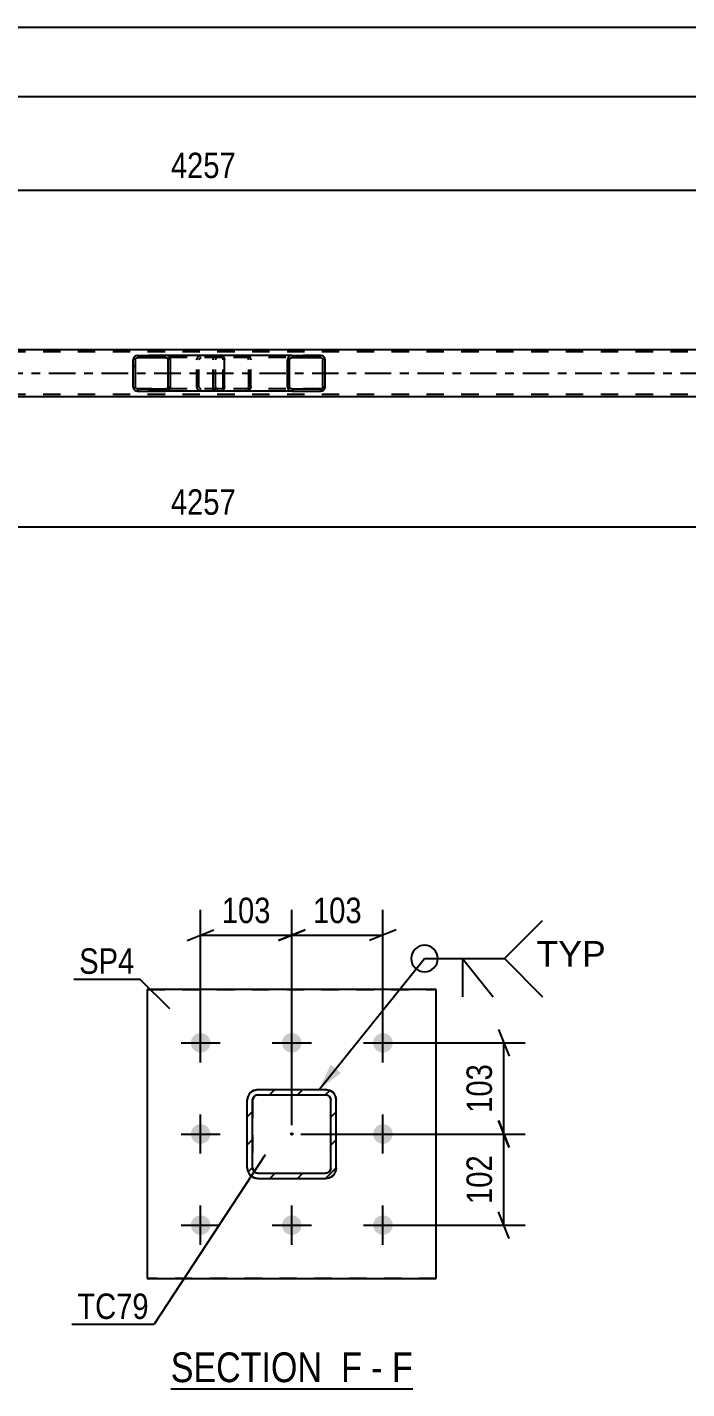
# Model space of a CAD drawing. Header units: millimetres. Extents: x -123 to 718, y -437 to 157.
# Drawn here: x 104.5 to 178.7, y -324.1 to -171 of the extents above; entities that cross this region are included whole.
import ezdxf

# ---------------------------------------------------------------- set-up
doc = ezdxf.new("R2010")
doc.units = ezdxf.units.MM
doc.linetypes.add('DXK_LINE_DOT2', pattern=[3.9198, 1.9599, -1.9599])
doc.linetypes.add('DXK_LINE_DOT3', pattern=[5.9187, 2.979, -0.9799, 0.9799, -0.9799])
doc.styles.add('Arial', font='ARIAL.TTF', dxfattribs={"height": 0.2})
doc.styles.add('Arial Narrow', font='ARIALN.TTF', dxfattribs={"height": 0.2})

# ---------------------------------------------------------------- blocks, each defined once
blk = doc.blocks.new('Unknown-232816598-15 - 17967')
at = {"color": 6, "linetype": 'Continuous'}
blk.add_line((120.65, -324.08), (147.87, -324.08), dxfattribs=at)
at = {"color": 0, "linetype": 'Continuous'}
for points in [[(138.76, -323.33), (138.76, -319.83), (120.65, -319.83), (120.65, -323.33)], [(142.15, -323.33), (142.15, -319.83), (139.81, -319.83), (139.81, -323.33)], [(144.48, -323.33), (144.48, -319.83), (143.2, -319.83), (143.2, -323.33)], [(147.87, -323.33), (147.87, -319.83), (145.53, -319.83), (145.53, -323.33)]]:
    blk.add_wipeout(points, dxfattribs=at)
at = {"color": 7, "linetype": 'Continuous', "style": 'Arial Narrow'}
for s, p in [('SECTION ', (120.65, -323.33)), ('F', (139.81, -323.33)), ('F', (145.53, -323.33)), ('-', (143.2, -323.33))]:
    blk.add_text(s, height=3.34, dxfattribs=at).set_placement(p)
blk = doc.blocks.new('Part-232816598-4655 - 4530')
at = {"color": 7, "linetype": 'DXK_LINE_DOT2'}
for p, q in [((606.06, -207.49), (-52.85, -207.49)), ((606.06, -212.29), (-52.85, -212.29))]:
    blk.add_line(p, q, dxfattribs=at)
at = {"color": 2, "linetype": 'Continuous'}
for p, q in [((208.65, -207.25), (44.39, -207.25)), ((208.65, -212.53), (44.39, -212.53))]:
    blk.add_line(p, q, dxfattribs=at)
at = {"color": 7, "linetype": 'DXK_LINE_DOT3'}
blk.add_line((-52.85, -209.89), (606.06, -209.89), dxfattribs=at)
blk = doc.blocks.new('Part-232816598-4748 - 4530')
at = {"linetype": 'Continuous'}
h = blk.add_hatch(dxfattribs=at)
h.set_pattern_fill('', scale=0.7, style=0, pattern_type=0)
h.set_pattern_definition([(45, (120.5707, -208.1876), (-1.57154, 1.57154), [])])
h.paths.add_polyline_path([(120.61, -208.37), (120.57, -208.19), (120.46, -208.03), (120.3, -207.93), (120.11, -207.89), (116.92, -207.89), (116.73, -207.93), (116.57, -208.03), (116.46, -208.19), (116.42, -208.37), (116.42, -211.41), (116.46, -211.59), (116.57, -211.75), (116.73, -211.85), (116.92, -211.89), (120.11, -211.89), (120.3, -211.85), (120.46, -211.75), (120.57, -211.59), (120.61, -211.41)])
h.paths.add_polyline_path([(120.34, -211.5), (120.28, -211.58), (120.2, -211.63), (120.11, -211.65), (116.92, -211.65), (116.83, -211.63), (116.74, -211.58), (116.69, -211.5), (116.67, -211.41), (116.67, -208.37), (116.69, -208.28), (116.74, -208.2), (116.83, -208.15), (116.92, -208.13), (120.11, -208.13), (120.2, -208.15), (120.28, -208.2), (120.34, -208.28), (120.36, -208.37), (120.36, -211.41)])
at = {"color": 2, "linetype": 'Continuous'}
for p, q in [((116.46, -208.19), (116.42, -208.37)), ((116.69, -208.28), (116.74, -208.2)), ((116.92, -207.89), (116.73, -207.93)), ((116.74, -208.2), (116.83, -208.15)), ((116.83, -208.15), (116.92, -208.13)), ((116.92, -207.89), (120.11, -207.89)), ((116.92, -208.13), (120.11, -208.13)), ((126.41, -207.89), (120.11, -207.89)), ((120.3, -207.93), (120.11, -207.89)), ((120.11, -208.13), (120.2, -208.15)), ((120.2, -208.15), (120.28, -208.2)), ((120.28, -208.2), (120.34, -208.28)), ((120.61, -208.37), (120.57, -208.19)), ((126.41, -207.89), (126.51, -207.93)), ((126.51, -207.93), (126.6, -208.03)), ((126.6, -208.03), (126.66, -208.19)), ((126.66, -208.19), (126.68, -208.37)), ((116.42, -211.41), (116.42, -208.37)), ((116.67, -208.37), (116.69, -208.28)), ((116.67, -211.41), (116.67, -208.37)), ((120.34, -208.28), (120.36, -208.37)), ((120.36, -211.41), (120.36, -208.37)), ((120.61, -211.41), (120.61, -208.37)), ((126.68, -211.41), (126.68, -208.37)), ((116.42, -211.41), (116.46, -211.59)), ((116.69, -211.5), (116.67, -211.41)), ((116.74, -211.58), (116.69, -211.5)), ((116.73, -211.85), (116.92, -211.89)), ((116.83, -211.63), (116.74, -211.58)), ((116.92, -211.65), (116.83, -211.63)), ((116.92, -211.65), (120.11, -211.65)), ((116.92, -211.89), (120.11, -211.89)), ((120.2, -211.63), (120.11, -211.65)), ((120.11, -211.89), (120.3, -211.85)), ((126.41, -211.89), (120.11, -211.89)), ((120.28, -211.58), (120.2, -211.63)), ((120.34, -211.5), (120.28, -211.58)), ((120.36, -211.41), (120.34, -211.5)), ((120.57, -211.59), (120.61, -211.41)), ((126.51, -211.85), (126.41, -211.89)), ((126.6, -211.75), (126.51, -211.85)), ((126.66, -211.59), (126.6, -211.75)), ((126.68, -211.41), (126.66, -211.59))]:
    blk.add_line(p, q, dxfattribs=at)
at = {"color": 7, "linetype": 'DXK_LINE_DOT2'}
for p, q in [((120.11, -207.89), (116.92, -207.89)), ((126.41, -208.13), (116.92, -208.13)), ((123.57, -208.37), (123.61, -208.19)), ((123.89, -208.2), (123.84, -208.28)), ((123.88, -207.93), (124.07, -207.89)), ((123.89, -208.2), (123.92, -208.19)), ((123.92, -208.19), (123.98, -208.15)), ((123.98, -208.15), (124.07, -208.13)), ((125.41, -208.13), (125.41, -207.89)), ((126.46, -208.15), (126.41, -208.13)), ((126.5, -208.2), (126.46, -208.15)), ((126.53, -208.28), (126.5, -208.2)), ((123.57, -211.41), (123.57, -208.37)), ((123.84, -208.28), (123.82, -208.37)), ((123.82, -211.41), (123.82, -208.37)), ((126.54, -208.37), (126.53, -208.28)), ((126.54, -211.41), (126.54, -208.37)), ((126.41, -211.65), (116.92, -211.65)), ((120.11, -211.89), (116.92, -211.89)), ((123.61, -211.59), (123.57, -211.41)), ((123.82, -211.41), (123.84, -211.5)), ((123.84, -211.5), (123.89, -211.58)), ((124.07, -211.89), (123.88, -211.85)), ((123.89, -211.58), (123.92, -211.59)), ((123.92, -211.59), (123.98, -211.63)), ((123.98, -211.63), (124.07, -211.65)), ((125.41, -211.89), (125.41, -211.65)), ((126.41, -211.65), (126.46, -211.63)), ((126.46, -211.63), (126.5, -211.58)), ((126.5, -211.58), (126.53, -211.5)), ((126.53, -211.5), (126.54, -211.41))]:
    blk.add_line(p, q, dxfattribs=at)
at = {"color": 2, "linetype": 'Continuous'}
for centre, start, end in [((116.91, -208.39), 111.1941, 156.1506), ((120.12, -208.39), 23.8494, 68.8059), ((116.91, -211.4), 203.8494, 248.8059), ((120.12, -211.4), 291.1941, 336.1506)]:
    blk.add_arc(centre, 0.492, start, end, dxfattribs=at)
at = {"color": 7, "linetype": 'DXK_LINE_DOT2'}
for centre, start, end in [((124.06, -208.39), 111.1941, 156.1506), ((124.06, -211.4), 203.8494, 248.8059)]:
    blk.add_arc(centre, 0.492, start, end, dxfattribs=at)
blk = doc.blocks.new('Part-232816598-4749 - 4530')
at = {"linetype": 'Continuous'}
h = blk.add_hatch(dxfattribs=at)
h.set_pattern_fill('', scale=0.7, style=0, pattern_type=0)
h.set_pattern_definition([(45, (137.9815, -208.1876), (-1.57154, 1.57154), [])])
h.paths.add_polyline_path([(138.02, -208.37), (137.98, -208.19), (137.87, -208.03), (137.71, -207.93), (137.51, -207.89), (134.27, -207.89), (134.08, -207.93), (133.91, -208.03), (133.8, -208.19), (133.76, -208.37), (133.76, -211.41), (133.8, -211.59), (133.91, -211.75), (134.08, -211.85), (134.27, -211.89), (137.51, -211.89), (137.71, -211.85), (137.87, -211.75), (137.98, -211.59), (138.02, -211.41)])
h.paths.add_polyline_path([(137.75, -211.5), (137.69, -211.58), (137.61, -211.63), (137.51, -211.65), (134.27, -211.65), (134.18, -211.63), (134.09, -211.58), (134.04, -211.5), (134.02, -211.41), (134.02, -208.37), (134.04, -208.28), (134.09, -208.2), (134.18, -208.15), (134.27, -208.13), (137.51, -208.13), (137.61, -208.15), (137.69, -208.2), (137.75, -208.28), (137.76, -208.37), (137.76, -211.41)])
at = {"color": 7, "linetype": 'DXK_LINE_DOT2'}
for p, q in [((125.41, -208.37), (125.45, -208.19)), ((125.74, -208.2), (125.69, -208.28)), ((125.73, -207.93), (125.93, -207.89)), ((125.83, -208.15), (125.74, -208.2)), ((125.93, -208.13), (125.83, -208.15)), ((126.41, -207.89), (125.93, -207.89)), ((137.51, -208.13), (125.93, -208.13)), ((129.16, -207.89), (129.36, -207.93)), ((129.26, -208.15), (129.16, -208.13)), ((129.34, -208.2), (129.26, -208.15)), ((129.4, -208.28), (129.34, -208.2)), ((129.63, -208.19), (129.67, -208.37)), ((137.51, -207.89), (134.27, -207.89)), ((125.41, -211.41), (125.41, -208.37)), ((125.69, -208.28), (125.67, -208.37)), ((125.67, -211.41), (125.67, -208.37)), ((129.42, -208.37), (129.4, -208.28)), ((129.42, -211.41), (129.42, -208.37)), ((129.67, -211.41), (129.67, -208.37)), ((125.45, -211.59), (125.41, -211.41)), ((125.67, -211.41), (125.69, -211.5)), ((125.69, -211.5), (125.74, -211.58)), ((125.93, -211.89), (125.73, -211.85)), ((125.74, -211.58), (125.83, -211.63)), ((125.83, -211.63), (125.93, -211.65)), ((137.51, -211.65), (125.93, -211.65)), ((126.41, -211.89), (125.93, -211.89)), ((129.16, -211.65), (129.26, -211.63)), ((129.36, -211.85), (129.16, -211.89)), ((129.26, -211.63), (129.34, -211.58)), ((129.34, -211.58), (129.4, -211.5)), ((129.4, -211.5), (129.42, -211.41)), ((129.67, -211.41), (129.63, -211.59)), ((134.27, -211.89), (137.51, -211.89))]:
    blk.add_line(p, q, dxfattribs=at)
at = {"color": 2, "linetype": 'Continuous'}
for p, q in [((134.27, -207.89), (126.41, -207.89)), ((133.8, -208.19), (133.76, -208.37)), ((134.04, -208.28), (134.09, -208.2)), ((134.27, -207.89), (134.08, -207.93)), ((134.09, -208.2), (134.18, -208.15)), ((134.18, -208.15), (134.27, -208.13)), ((134.27, -207.89), (137.51, -207.89)), ((134.27, -208.13), (137.51, -208.13)), ((137.71, -207.93), (137.51, -207.89)), ((137.51, -208.13), (137.61, -208.15)), ((137.61, -208.15), (137.69, -208.2)), ((137.69, -208.2), (137.75, -208.28)), ((138.02, -208.37), (137.98, -208.19)), ((133.76, -211.41), (133.76, -208.37)), ((134.02, -208.37), (134.04, -208.28)), ((134.02, -211.41), (134.02, -208.37)), ((137.75, -208.28), (137.76, -208.37)), ((137.76, -211.41), (137.76, -208.37)), ((138.02, -211.41), (138.02, -208.37)), ((134.27, -211.89), (126.41, -211.89)), ((133.76, -211.41), (133.8, -211.59)), ((134.04, -211.5), (134.02, -211.41)), ((134.09, -211.58), (134.04, -211.5)), ((134.08, -211.85), (134.27, -211.89)), ((134.18, -211.63), (134.09, -211.58)), ((134.27, -211.65), (134.18, -211.63)), ((134.27, -211.65), (137.51, -211.65)), ((134.27, -211.89), (137.51, -211.89)), ((137.61, -211.63), (137.51, -211.65)), ((137.51, -211.89), (137.71, -211.85)), ((137.69, -211.58), (137.61, -211.63)), ((137.75, -211.5), (137.69, -211.58)), ((137.76, -211.41), (137.75, -211.5)), ((137.98, -211.59), (138.02, -211.41))]:
    blk.add_line(p, q, dxfattribs=at)
at = {"color": 7, "linetype": 'DXK_LINE_DOT2'}
for centre, start, end in [((125.91, -208.39), 110.7583, 155.68), ((129.18, -208.39), 24.32, 69.2417), ((125.91, -211.39), 204.32, 249.2417), ((129.18, -211.39), 290.7583, 335.68)]:
    blk.add_arc(centre, 0.496, start, end, dxfattribs=at)
at = {"color": 2, "linetype": 'Continuous'}
for centre, start, end in [((134.25, -208.39), 110.7583, 155.68), ((137.53, -208.39), 24.32, 69.2417), ((134.25, -211.39), 204.32, 249.2417), ((137.53, -211.39), 290.7583, 335.68)]:
    blk.add_arc(centre, 0.496, start, end, dxfattribs=at)
blk = doc.blocks.new('Part-232816598-17986 - 17967')
at = {"color": 2, "linetype": 'Continuous'}
for p, q in [((118.01, -279.18), (118.01, -311.68)), ((150.51, -279.18), (118.01, -279.18)), ((150.51, -311.68), (150.51, -279.18)), ((118.01, -311.68), (150.51, -311.68))]:
    blk.add_line(p, q, dxfattribs=at)
at = {"color": 7, "linetype": 'DXK_LINE_DOT2'}
for p, q in [((118.01, -279.18), (150.51, -279.18)), ((150.51, -311.68), (118.01, -311.68))]:
    blk.add_line(p, q, dxfattribs=at)
blk = doc.blocks.new('Part-232816598-18064 - 17967')
at = {"linetype": 'Continuous'}
h = blk.add_hatch(dxfattribs=at)
h.set_pattern_fill('', scale=0.7, style=0, pattern_type=0)
h.set_pattern_definition([(45, (138.062, -300.428), (-1.57154, 1.57154), [])])
h.paths.add_polyline_path([(130.46, -300.43), (138.06, -300.43), (138.52, -300.34), (138.91, -300.08), (139.17, -299.69), (139.26, -299.23), (139.26, -291.63), (139.17, -291.17), (138.91, -290.78), (138.52, -290.52), (138.06, -290.43), (130.46, -290.43), (130, -290.52), (129.61, -290.78), (129.35, -291.17), (129.26, -291.63), (129.26, -299.23), (129.35, -299.69), (129.61, -300.08), (130, -300.34)])
h.paths.add_polyline_path([(129.91, -299.46), (129.86, -299.23), (129.86, -291.63), (129.91, -291.4), (130.04, -291.2), (130.23, -291.07), (130.46, -291.03), (138.06, -291.03), (138.29, -291.07), (138.49, -291.2), (138.62, -291.4), (138.66, -291.63), (138.66, -299.23), (138.62, -299.46), (138.49, -299.65), (138.29, -299.78), (138.06, -299.83), (130.46, -299.83), (130.23, -299.78), (130.04, -299.65)])
blk.add_hatch(color=30, dxfattribs=at).paths.add_polyline_path([(134.26, -295.53, -1), (134.26, -295.33, -1)])
at = {"color": 7, "linetype": 'DXK_LINE_DOT2'}
for p, q in [((130, -290.52), (130.46, -290.43)), ((130.46, -290.43), (138.06, -290.43)), ((138.06, -290.43), (138.52, -290.52)), ((129.26, -291.63), (129.35, -291.17)), ((129.26, -299.23), (129.26, -291.63)), ((129.91, -291.4), (129.86, -291.63)), ((129.86, -291.63), (129.86, -299.23)), ((130.04, -291.2), (129.91, -291.4)), ((130.23, -291.07), (130.04, -291.2)), ((130.46, -291.03), (130.23, -291.07)), ((130.46, -291.03), (138.06, -291.03)), ((138.29, -291.07), (138.06, -291.03)), ((138.49, -291.2), (138.29, -291.07)), ((138.62, -291.4), (138.49, -291.2)), ((138.66, -291.63), (138.62, -291.4)), ((138.66, -299.23), (138.66, -291.63)), ((139.17, -291.17), (139.26, -291.63)), ((139.26, -299.23), (139.26, -291.63)), ((129.35, -299.69), (129.26, -299.23)), ((129.86, -299.23), (129.91, -299.46)), ((129.91, -299.46), (130.04, -299.65)), ((130.04, -299.65), (130.23, -299.78)), ((130.23, -299.78), (130.46, -299.83)), ((130.46, -299.83), (138.06, -299.83)), ((138.06, -299.83), (138.29, -299.78)), ((138.29, -299.78), (138.49, -299.65)), ((138.49, -299.65), (138.62, -299.46)), ((138.62, -299.46), (138.66, -299.23)), ((139.26, -299.23), (139.17, -299.69)), ((130.46, -300.43), (130, -300.34)), ((130.46, -300.43), (138.06, -300.43)), ((138.52, -300.34), (138.06, -300.43))]:
    blk.add_line(p, q, dxfattribs=at)
at = {"color": 2, "linetype": 'Continuous'}
for p, q in [((130.46, -290.43), (130, -290.52)), ((130.46, -290.43), (138.06, -290.43)), ((138.52, -290.52), (138.06, -290.43)), ((129.35, -291.17), (129.26, -291.63)), ((129.26, -299.23), (129.26, -291.63)), ((129.86, -291.63), (129.91, -291.4)), ((129.86, -299.23), (129.86, -291.63)), ((129.91, -291.4), (130.04, -291.2)), ((130.04, -291.2), (130.23, -291.07)), ((130.23, -291.07), (130.46, -291.03)), ((130.46, -291.03), (138.06, -291.03)), ((138.06, -291.03), (138.29, -291.07)), ((138.29, -291.07), (138.49, -291.2)), ((138.49, -291.2), (138.62, -291.4)), ((138.62, -291.4), (138.66, -291.63)), ((138.66, -299.23), (138.66, -291.63)), ((139.26, -291.63), (139.17, -291.17)), ((139.26, -299.23), (139.26, -291.63)), ((129.26, -299.23), (129.35, -299.69)), ((129.91, -299.46), (129.86, -299.23)), ((130.04, -299.65), (129.91, -299.46)), ((130.23, -299.78), (130.04, -299.65)), ((130.46, -299.83), (130.23, -299.78)), ((130.46, -299.83), (138.06, -299.83)), ((138.29, -299.78), (138.06, -299.83)), ((138.49, -299.65), (138.29, -299.78)), ((138.62, -299.46), (138.49, -299.65)), ((138.66, -299.23), (138.62, -299.46)), ((139.17, -299.69), (139.26, -299.23)), ((130, -300.34), (130.46, -300.43)), ((130.46, -300.43), (138.06, -300.43)), ((138.06, -300.43), (138.52, -300.34))]:
    blk.add_line(p, q, dxfattribs=at)
at = {"color": 7, "linetype": 'DXK_LINE_DOT3'}
blk.add_line((134.26, -295.43), (134.26, -295.43), dxfattribs=at)
at = {"color": 30, "linetype": 'DXK_LINE_DOT3'}
blk.add_line((134.26, -295.43), (134.26, -295.43), dxfattribs=at)
at = {"color": 30, "linetype": 'Continuous'}
blk.add_circle((134.26, -295.43), 0.1, dxfattribs=at)
at = {"color": 7, "linetype": 'DXK_LINE_DOT2'}
for centre, start, end in [((130.46, -291.63), 112.5, 157.5), ((138.06, -291.63), 22.5, 67.5), ((130.46, -299.23), 202.5, 247.5), ((138.06, -299.23), 292.5, 337.5)]:
    blk.add_arc(centre, 1.2, start, end, dxfattribs=at)
at = {"color": 2, "linetype": 'Continuous'}
for centre, start, end in [((130.46, -291.63), 112.5, 157.5), ((138.06, -291.63), 22.5, 67.5), ((130.46, -299.23), 202.5, 247.5), ((138.06, -299.23), 292.5, 337.5)]:
    blk.add_arc(centre, 1.2, start, end, dxfattribs=at)
blk = doc.blocks.new('Bolt-232816598-18103 - 17967')
at = {"linetype": 'Continuous'}
for points in [[(124.01, -284.08, -1), (124.01, -286.28, -1)], [(134.26, -284.08, -1), (134.26, -286.28, -1)], [(144.51, -284.08, -1), (144.51, -286.28, -1)], [(124.01, -294.33, -1), (124.01, -296.53, -1)], [(144.51, -294.33, -1), (144.51, -296.53, -1)], [(124.01, -304.58, -1), (124.01, -306.78, -1)], [(134.26, -304.58, -1), (134.26, -306.78, -1)], [(144.51, -304.58, -1), (144.51, -306.78, -1)]]:
    blk.add_hatch(color=1, dxfattribs=at).paths.add_polyline_path(points)
at = {"color": 1, "linetype": 'Continuous'}
for p, q in [((124.01, -287.38), (124.01, -282.98)), ((134.26, -287.38), (134.26, -282.98)), ((144.51, -287.38), (144.51, -282.98)), ((121.81, -285.18), (126.21, -285.18)), ((132.06, -285.18), (136.46, -285.18)), ((142.31, -285.18), (146.71, -285.18)), ((124.01, -297.63), (124.01, -293.23)), ((144.51, -297.63), (144.51, -293.23)), ((121.81, -295.43), (126.21, -295.43)), ((142.31, -295.43), (146.71, -295.43)), ((124.01, -307.88), (124.01, -303.48)), ((134.26, -307.88), (134.26, -303.48)), ((144.51, -307.88), (144.51, -303.48)), ((121.81, -305.68), (126.21, -305.68)), ((132.06, -305.68), (136.46, -305.68)), ((142.31, -305.68), (146.71, -305.68))]:
    blk.add_line(p, q, dxfattribs=at)
blk = doc.blocks.new('StraightDimension-232816598-4871 - 4530')
at = {"color": 7, "linetype": 'Continuous'}
for p, q in [((39.19, -197.85), (39.19, -186.45)), ((209.45, -197.85), (209.45, -186.45)), ((40.69, -188.7), (37.69, -189.9)), ((39.19, -189.3), (209.45, -189.3)), ((207.95, -189.9), (210.95, -188.7))]:
    blk.add_line(p, q, dxfattribs=at)
at = {"color": 0}
blk.add_wipeout([(128.58, -188.55), (128.58, -184.35), (120.06, -184.35), (120.06, -188.55)], dxfattribs=at)
at = {"color": 3, "style": 'Arial Narrow'}
blk.add_text('4257', height=2.863, dxfattribs=at).set_placement((120.66, -187.95))
blk = doc.blocks.new('StraightDimension-232816598-4879 - 4530')
at = {"color": 7, "linetype": 'Continuous'}
blk.add_line((-62.11, -170.98), (615.32, -170.98), dxfattribs=at)
blk = doc.blocks.new('StraightDimension-232816598-4934 - 4530')
at = {"color": 7, "linetype": 'Continuous'}
for p, q in [((39.19, -221.93), (39.19, -235.76)), ((209.45, -221.93), (209.45, -235.76)), ((40.69, -226.55), (37.69, -227.75)), ((207.95, -227.75), (210.95, -226.55)), ((39.19, -227.15), (209.45, -227.15))]:
    blk.add_line(p, q, dxfattribs=at)
at = {"color": 0}
blk.add_wipeout([(128.58, -226.4), (128.58, -222.2), (120.06, -222.2), (120.06, -226.4)], dxfattribs=at)
at = {"color": 0, "linetype": 'Continuous'}
blk.add_wipeout([(208.85, -227.85), (204.65, -227.85), (204.65, -236.36), (208.85, -236.36)], dxfattribs=at)
at = {"color": 3, "style": 'Arial Narrow'}
blk.add_text('4257', height=2.863, dxfattribs=at).set_placement((120.66, -225.8))
at = {"color": 3, "linetype": 'Continuous', "style": 'Arial Narrow'}
blk.add_text('7351', height=2.863, rotation=90.0002, dxfattribs=at).set_placement((208.25, -235.76))
blk = doc.blocks.new('StraightDimension-232816598-13345 - 4530')
at = {"color": 7, "linetype": 'Continuous'}
blk.add_line((-61.47, -178.78), (614.68, -178.78), dxfattribs=at)
blk = doc.blocks.new('StraightDimension-232816598-66423 - 17967')
at = {"color": 7, "linetype": 'Continuous'}
for p, q in [((134.26, -294.43), (134.26, -270.22)), ((144.51, -284.18), (144.51, -270.22)), ((132.76, -273.67), (135.76, -272.47)), ((146.01, -272.47), (143.01, -273.67)), ((134.26, -273.07), (144.51, -273.07))]:
    blk.add_line(p, q, dxfattribs=at)
at = {"color": 0}
blk.add_wipeout([(142.73, -272.32), (142.73, -268.12), (136.04, -268.12), (136.04, -272.32)], dxfattribs=at)
at = {"color": 3, "style": 'Arial Narrow'}
blk.add_text('103', height=2.863, dxfattribs=at).set_placement((136.64, -271.72))
blk = doc.blocks.new('StraightDimension-232816598-66424 - 17967')
at = {"color": 7, "linetype": 'Continuous'}
for p, q in [((124.01, -284.18), (124.01, -270.22)), ((134.26, -294.43), (134.26, -270.22)), ((122.51, -273.67), (125.51, -272.47)), ((135.76, -272.47), (132.76, -273.67)), ((124.01, -273.07), (134.26, -273.07))]:
    blk.add_line(p, q, dxfattribs=at)
at = {"color": 0}
blk.add_wipeout([(132.48, -272.32), (132.48, -268.12), (125.79, -268.12), (125.79, -272.32)], dxfattribs=at)
at = {"color": 3, "style": 'Arial Narrow'}
blk.add_text('103', height=2.863, dxfattribs=at).set_placement((126.39, -271.72))
blk = doc.blocks.new('StraightDimension-232816598-66482 - 17967')
at = {"color": 7, "linetype": 'Continuous'}
for p, q in [((157.52, -283.68), (158.72, -286.68)), ((145.51, -285.18), (160.52, -285.18)), ((158.12, -295.43), (158.12, -285.18)), ((158.72, -296.93), (157.52, -293.93)), ((135.26, -295.43), (160.52, -295.43))]:
    blk.add_line(p, q, dxfattribs=at)
at = {"color": 0}
blk.add_wipeout([(157.37, -286.96), (153.17, -286.96), (153.17, -293.65), (157.37, -293.65)], dxfattribs=at)
at = {"color": 3, "style": 'Arial Narrow'}
blk.add_text('103', height=2.863, rotation=90.0002, dxfattribs=at).set_placement((156.77, -293.05))
blk = doc.blocks.new('StraightDimension-232816598-66483 - 17967')
at = {"color": 7, "linetype": 'Continuous'}
for p, q in [((157.52, -293.93), (158.72, -296.93)), ((135.26, -295.43), (160.52, -295.43)), ((158.12, -305.68), (158.12, -295.43)), ((158.72, -307.18), (157.52, -304.18)), ((145.51, -305.68), (160.52, -305.68))]:
    blk.add_line(p, q, dxfattribs=at)
at = {"color": 0}
blk.add_wipeout([(157.37, -297.21), (153.17, -297.21), (153.17, -303.9), (157.37, -303.9)], dxfattribs=at)
at = {"color": 3, "style": 'Arial Narrow'}
blk.add_text('102', height=2.863, rotation=90.0002, dxfattribs=at).set_placement((156.77, -303.3))
blk = doc.blocks.new('Mark-232816598-18422 - 17967')
at = {"color": 0}
blk.add_wipeout([(118.18, -316.23), (118.18, -313.23), (110.14, -313.23), (110.14, -316.23)], dxfattribs=at)
blk.add_wipeout([(118.18, -316.23), (118.18, -313.23), (110.14, -313.23), (110.14, -316.23)], dxfattribs=at)
at = {"color": 30, "linetype": 'Continuous'}
for p in [(131.27, -297.79), (109.54, -316.83)]:
    blk.add_line(p, (118.78, -316.83), dxfattribs=at)
at = {"color": 3, "style": 'Arial Narrow'}
blk.add_text('TC79', height=2.863, dxfattribs=at).set_placement((110.14, -316.23))
blk = doc.blocks.new('WeldMark-232816598-36870 - 17967')
at = {"linetype": 'Continuous'}
blk.add_hatch(color=30, dxfattribs=at).paths.add_polyline_path([(139.8, -288.56), (137.33, -290.43), (138.63, -287.62)])
at = {"color": 30, "linetype": 'Continuous'}
for p, q in [((137.33, -290.43), (149.18, -275.7)), ((149.18, -275.7), (158.18, -275.7))]:
    blk.add_line(p, q, dxfattribs=at)
at = {"color": 3, "linetype": 'Continuous'}
for q in [(156.9, -279.99), (153.47, -279.99)]:
    blk.add_line((153.47, -275.7), q, dxfattribs=at)
for start, end in [(90, 270), (270, 90)]:
    blk.add_arc((149.18, -275.7), 1.5, start, end, dxfattribs=at)
at = {"color": 0, "linetype": 'Continuous'}
blk.add_wipeout([(169.56, -276.6), (169.56, -273.6), (161.78, -273.6), (161.78, -276.6)], dxfattribs=at)
blk.add_wipeout([(169.56, -276.6), (169.56, -273.6), (161.78, -273.6), (161.78, -276.6)], dxfattribs=at)
at = {"color": 3, "linetype": 'Continuous'}
for q in [(162.47, -271.42), (162.47, -279.99)]:
    blk.add_line((158.18, -275.7), q, dxfattribs=at)
at = {"color": 3, "linetype": 'Continuous', "style": 'Arial'}
blk.add_text('TYP', height=2.865, dxfattribs=at).set_placement((161.78, -276.6))
blk = doc.blocks.new('Mark-232816598-18437 - 17967')
at = {"color": 0}
blk.add_wipeout([(116.56, -277.42), (116.56, -274.42), (110.35, -274.42), (110.35, -277.42)], dxfattribs=at)
blk.add_wipeout([(116.56, -277.42), (116.56, -274.42), (110.35, -274.42), (110.35, -277.42)], dxfattribs=at)
at = {"color": 30, "linetype": 'Continuous'}
for p in [(109.75, -278.02), (120.54, -281.36)]:
    blk.add_line(p, (117.16, -278.02), dxfattribs=at)
at = {"color": 3, "style": 'Arial Narrow'}
blk.add_text('SP4', height=2.863, dxfattribs=at).set_placement((110.35, -277.42))

msp = doc.modelspace()

# ---------------------------------------------------------------- block references
for name in ['StraightDimension-232816598-4871 - 4530', 'Part-232816598-4655 - 4530', 'Part-232816598-4748 - 4530', 'Part-232816598-4749 - 4530', 'StraightDimension-232816598-4934 - 4530', 'Part-232816598-17986 - 17967', 'Bolt-232816598-18103 - 17967', 'Part-232816598-18064 - 17967', 'Unknown-232816598-15 - 17967']:
    msp.add_blockref(name, (0, 0))

# ---------------------------------------------------------------- next in the draw order: block references
for name in ['StraightDimension-232816598-4879 - 4530', 'StraightDimension-232816598-66423 - 17967', 'Mark-232816598-18437 - 17967', 'Mark-232816598-18422 - 17967']:
    msp.add_blockref(name, (0, 0))

# ---------------------------------------------------------------- next in the draw order: block references
for name in ['StraightDimension-232816598-13345 - 4530', 'StraightDimension-232816598-66424 - 17967']:
    msp.add_blockref(name, (0, 0))

# ---------------------------------------------------------------- next in the draw order: block references
msp.add_blockref('StraightDimension-232816598-66482 - 17967', (0, 0))

# ---------------------------------------------------------------- next in the draw order: block references
for name in ['WeldMark-232816598-36870 - 17967', 'StraightDimension-232816598-66483 - 17967']:
    msp.add_blockref(name, (0, 0))

doc.saveas('drawing.dxf')
